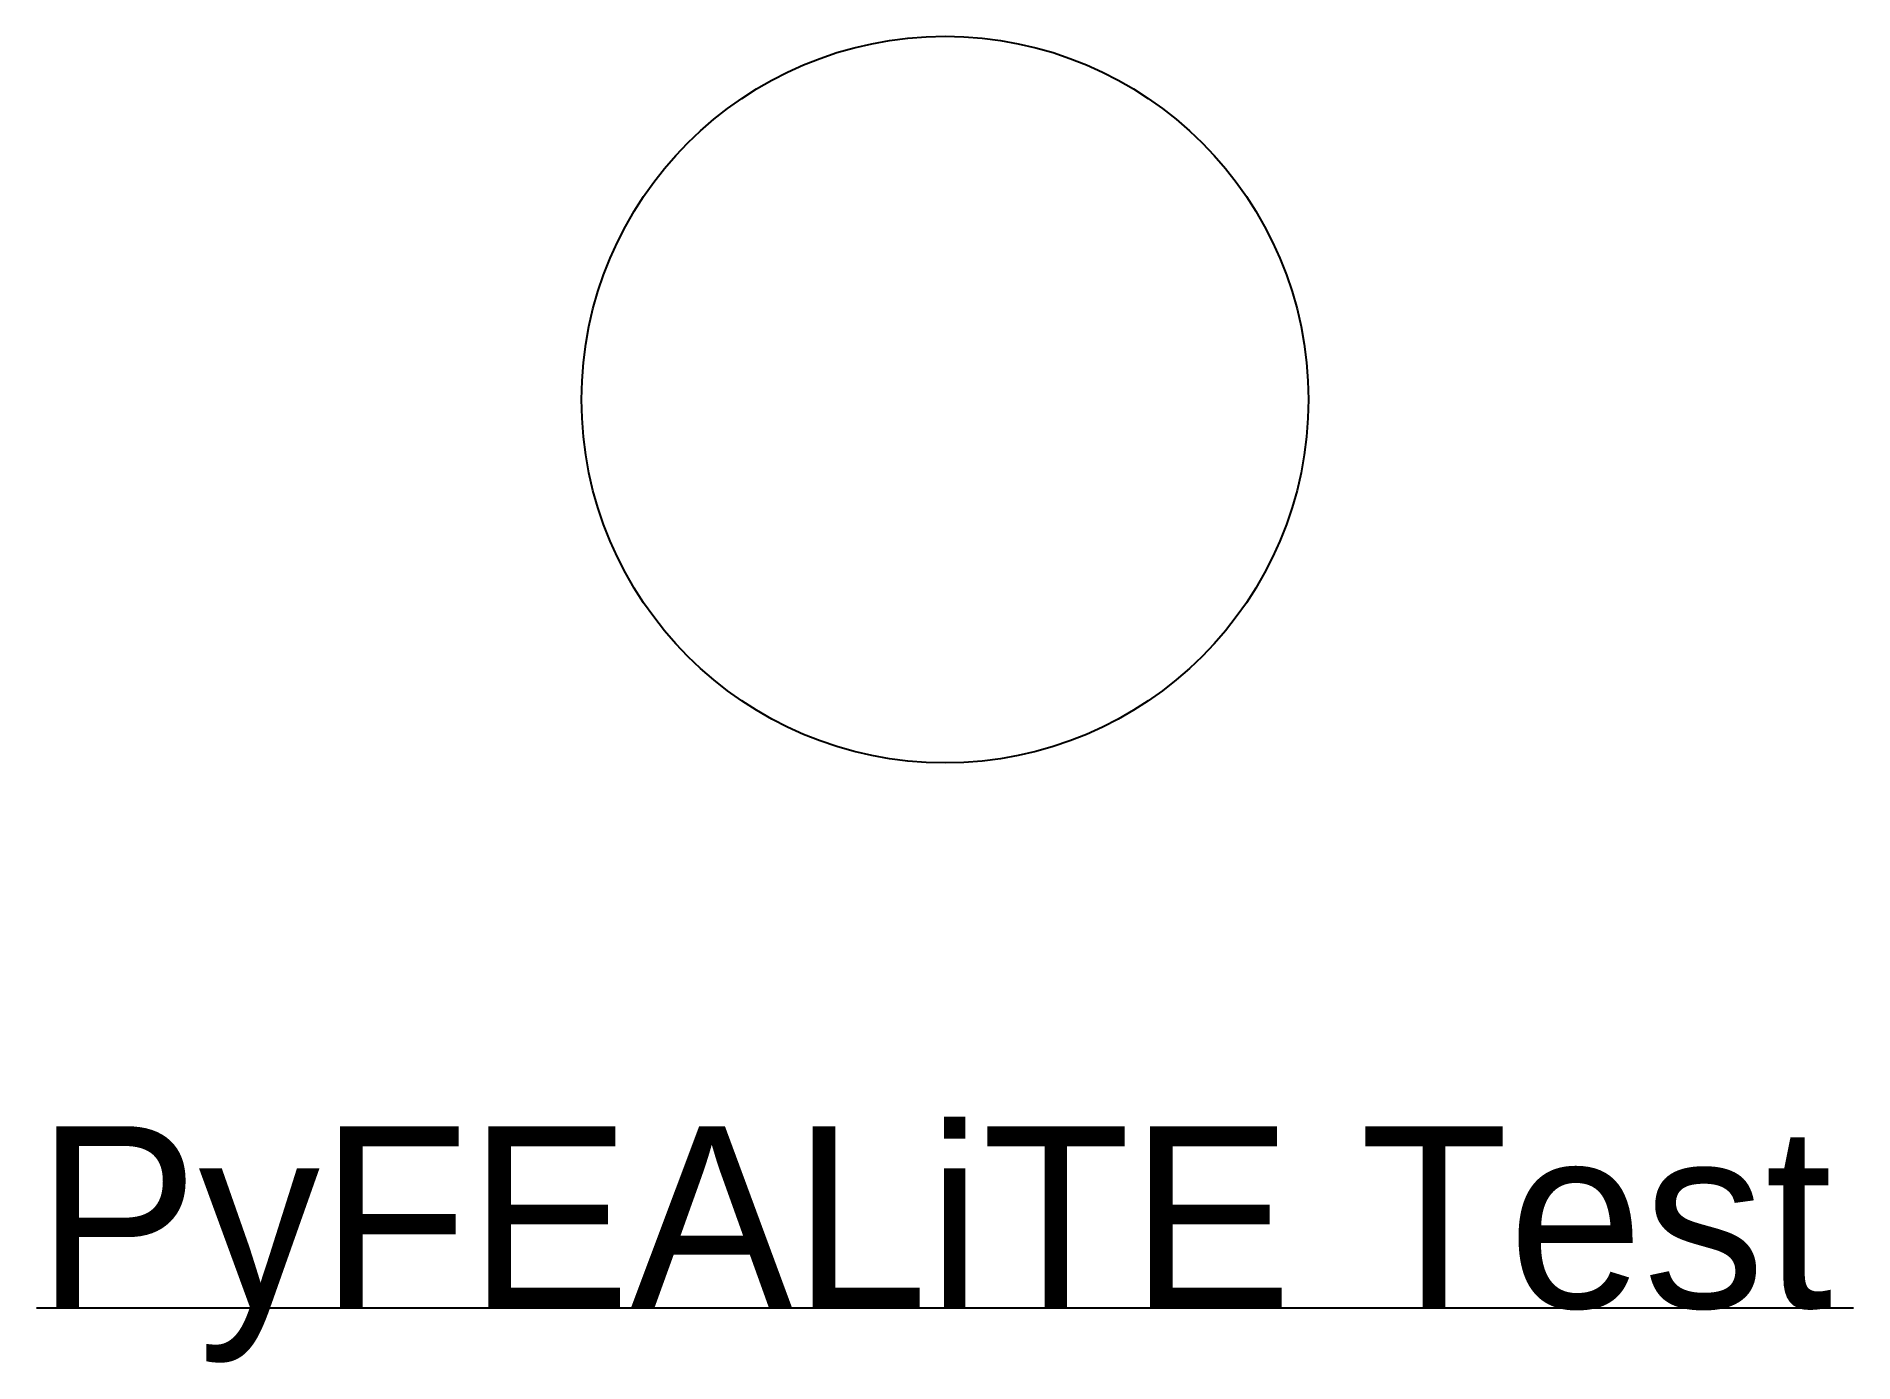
# Model space of a CAD drawing. Header units: metres. Extents: x 0 to 10, y -0.3 to 7.
import ezdxf

# ---------------------------------------------------------------- set-up
doc = ezdxf.new("R2010")
doc.units = ezdxf.units.M

msp = doc.modelspace()

# ---------------------------------------------------------------- linework, layer by layer
msp.add_line((0, 0), (10, 0))
msp.add_circle((5, 5), 2)

# ---------------------------------------------------------------- texts
msp.add_text('PyFEALiTE Test', height=1).set_placement((0, 0))

doc.saveas('drawing.dxf')
